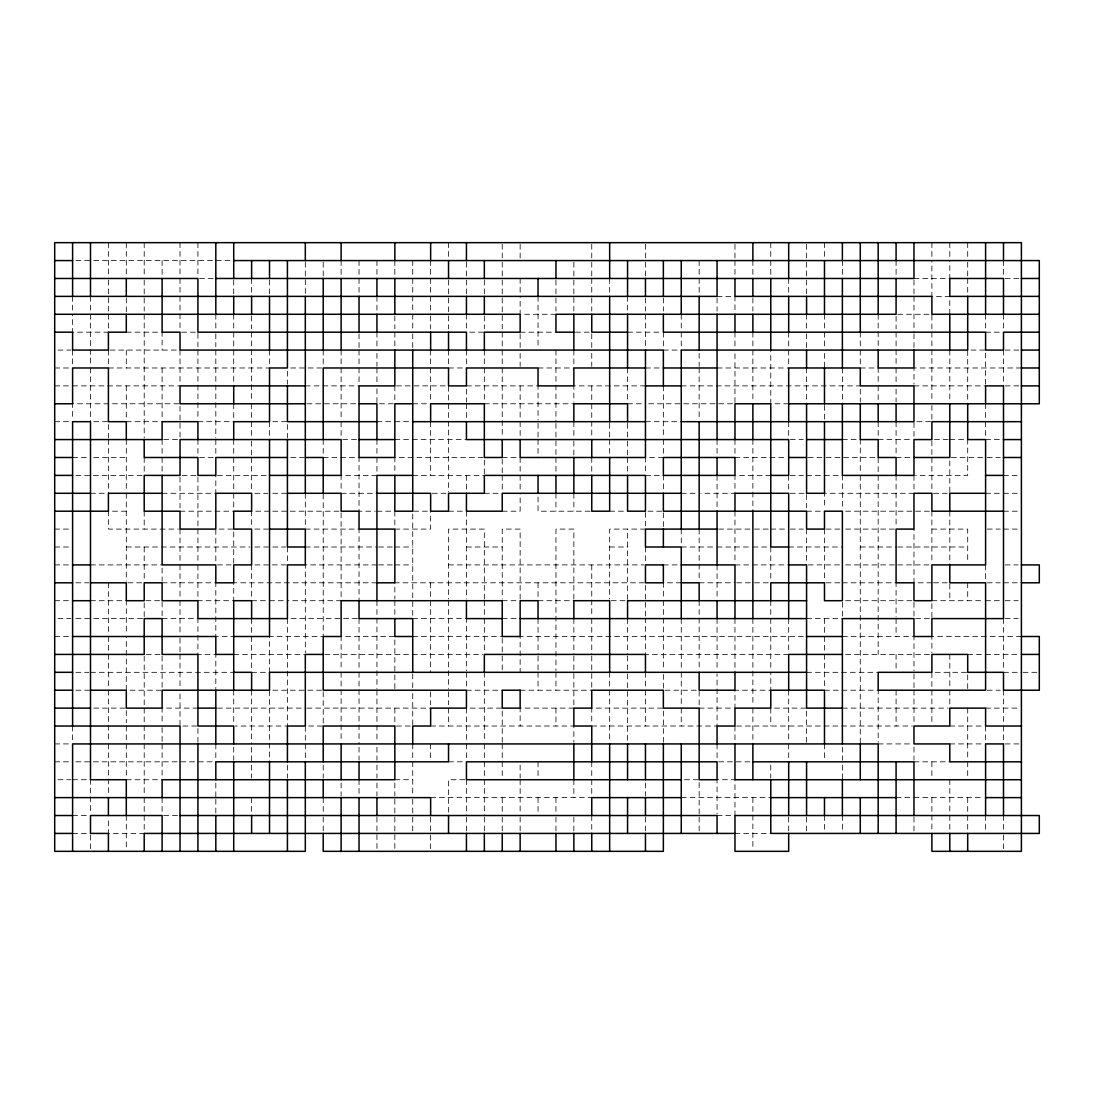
<?xml version="1.0" encoding="UTF-8"?>
<svg xmlns="http://www.w3.org/2000/svg" width="1094" height="1094" viewBox="0 0 1094 1094"><rect width="100%" height="100%" fill="white"/><g stroke="black" fill="none" stroke-linecap="round" stroke-linejoin="round"><path stroke-width="0.75" stroke-dasharray="5 3.75" d="M75.855 260.577L90.501 260.577M93.756 260.577L233.719 260.577M199.546 278.478L215.819 278.478M913.982 278.478L949.797 278.478L949.797 260.577M1005.126 278.478L1021.399 278.478M717.062 296.378L734.963 296.378L734.963 311.024M555.957 314.279L520.142 314.279L520.142 296.378M126.302 332.179L162.117 332.179L162.117 350.08M181.645 332.179L197.918 332.179L197.918 346.825M469.695 332.179L484.341 332.179M520.142 332.179L555.957 332.179M575.485 332.179L590.131 332.179M627.559 332.179L661.733 332.179M985.598 332.179L1000.244 332.179M57.955 350.08L70.973 350.08M110.029 350.08L180.018 350.08L180.018 384.254M663.361 350.08L681.261 350.08M1005.126 350.08L1021.399 350.08M54.7 367.981L70.973 367.981M108.402 367.981L269.521 367.981M290.676 367.981L321.595 367.981M448.54 367.981L466.441 367.981M538.043 367.981L573.858 367.981M645.46 367.981L663.361 367.981M717.062 367.981L788.678 367.981M860.281 367.981L878.181 367.981L878.181 384.254M1021.399 367.981L913.982 367.981L913.982 384.254M54.7 385.881L70.973 385.881M72.601 385.881L180.018 385.881M305.322 385.881L359.037 385.881M396.466 385.881L448.54 385.881L448.54 491.671M466.441 385.881L538.043 385.881L538.043 420.055M645.46 385.881L573.858 385.881L573.858 402.154M681.261 385.881L860.281 385.881M913.982 385.881L985.598 385.881M1005.126 385.881L1021.399 385.881M306.949 403.782L359.037 403.782M393.211 403.782L376.938 403.782L376.938 385.881M412.739 403.782L430.639 403.782M484.341 403.782L573.858 403.782M627.559 403.782L645.46 403.782M648.715 403.782L734.963 403.782L734.963 350.08M788.678 403.782L770.778 403.782L770.778 350.08M54.7 421.682L70.973 421.682M93.756 421.682L108.402 421.682L108.402 437.956M126.302 421.682L162.117 421.682M197.918 421.682L233.719 421.682M272.775 421.682L287.421 421.682L287.421 437.956M376.938 421.682L393.211 421.682M394.838 421.682L409.484 421.682M645.46 421.682L681.261 421.682M163.744 439.583L180.018 439.583M342.75 439.583L359.037 439.583M394.838 439.583L466.441 439.583M790.306 439.583L803.324 439.583M842.38 439.583L860.281 439.583L860.281 473.77M878.181 439.583L912.355 439.583M948.17 439.583L931.883 439.583L931.883 455.87M949.797 439.583L967.698 439.583L967.698 475.398L915.61 475.398M985.598 439.583L1003.499 439.583M72.601 457.497L88.874 457.497M93.756 457.497L126.302 457.497M199.546 457.497L215.819 457.497M290.676 457.497L303.694 457.497M323.222 457.497L359.037 457.497L359.037 511.199L375.31 511.199M502.242 457.497L518.515 457.497M663.361 457.497L645.46 457.497L645.46 473.77M734.963 457.497L787.051 457.497M808.206 457.497L824.479 457.497M826.107 457.497L878.181 457.497L878.181 473.77M896.082 457.497L913.982 457.497M951.424 457.497L985.598 457.497M987.226 457.497L1000.244 457.497M75.855 475.398L144.203 475.398M217.446 475.398L269.521 475.398M376.938 475.398L341.123 475.398L341.123 491.671M412.739 475.398L484.341 475.398M645.46 475.398L663.361 475.398L663.361 491.671M770.778 475.398L734.963 475.398L734.963 493.298L700.789 493.298M790.306 475.398L803.324 475.398M806.579 475.398L821.225 475.398M824.479 475.398L842.38 475.398L842.38 507.944M1003.499 475.398L1018.145 475.398M90.501 493.298L106.774 493.298M162.117 493.298L215.819 493.298L215.819 475.398M254.875 493.298L267.893 493.298M272.775 493.298L287.421 493.298M341.123 493.298L376.938 493.298M432.267 493.298L448.54 493.298M484.341 493.298L500.614 493.298M681.261 493.298L697.534 493.298M790.306 493.298L806.579 493.298L806.579 507.944M913.982 493.298L824.479 493.298L824.479 507.944M933.51 493.298L949.797 493.298L949.797 457.497M985.598 493.298L1000.244 493.298M1003.499 493.298L1021.399 493.298M126.302 511.199L108.402 511.199L108.402 529.099L178.39 529.099M180.018 511.199L233.719 511.199M269.521 511.199L251.62 511.199L251.62 525.845M272.775 511.199L341.123 511.199L341.123 600.702L287.421 600.702M376.938 511.199L393.211 511.199M427.385 511.199L412.739 511.199L412.739 616.975M448.54 511.199L464.813 511.199M502.242 511.199L520.142 511.199L520.142 493.298M590.131 511.199L538.043 511.199L538.043 494.926M609.659 511.199L624.305 511.199M661.733 511.199L645.46 511.199L645.46 525.845M806.579 511.199L824.479 511.199M845.635 511.199L930.256 511.199M1003.499 511.199L1018.145 511.199M54.7 529.099L70.973 529.099M254.875 529.099L269.521 529.099M305.322 529.099L359.037 529.099L359.037 600.702M394.838 529.099L430.639 529.099L430.639 511.199M645.46 529.099L609.659 529.099L609.659 599.074M718.69 529.099L752.877 529.099M754.504 529.099L769.15 529.099M770.778 529.099L787.051 529.099M790.306 529.099L803.324 529.099M826.107 529.099L842.38 529.099M845.635 529.099L896.082 529.099M931.883 529.099L967.698 529.099L967.698 563.273M987.226 529.099L1000.244 529.099M1003.499 529.099L1018.145 529.099M54.7 547L70.973 547M126.302 547L249.993 547M254.875 547L269.521 547M272.775 547L285.794 547M305.322 547L376.938 547M378.565 547L393.211 547M394.838 547L412.739 547M466.441 547L502.242 547M609.659 547L627.559 547M681.261 547L715.435 547M717.062 547L751.25 547M752.877 547L769.15 547M788.678 547L842.38 547M860.281 547L896.082 547M897.709 547L967.698 547M54.7 564.901L70.973 564.901M90.501 564.901L162.117 564.901M217.446 564.901L233.719 564.901M254.875 564.901L287.421 564.901M376.938 564.901L305.322 564.901L305.322 652.79M378.565 564.901L393.211 564.901M394.838 564.901L412.739 564.901M448.54 564.901L643.833 564.901M663.361 564.901L679.634 564.901M734.963 564.901L788.678 564.901M808.206 564.901L842.38 564.901M845.635 564.901L896.082 564.901M897.709 564.901L931.883 564.901M1005.126 564.901L1018.145 564.901M75.855 582.801L88.874 582.801M127.93 582.801L144.203 582.801M162.117 582.801L215.819 582.801L215.819 636.503L233.719 636.503M376.938 582.801L233.719 582.801L233.719 600.702L197.918 600.702L197.918 564.901M681.261 582.801L663.361 582.801L663.361 599.074M699.162 582.801L734.963 582.801M736.59 582.801L752.877 582.801M754.504 582.801L770.778 582.801M826.107 582.801L840.753 582.801M842.38 582.801L896.082 582.801L896.082 616.975M931.883 582.801L913.982 582.801L913.982 529.099M933.51 582.801L949.797 582.801L949.797 600.702M987.226 582.801L1000.244 582.801M1003.499 582.801L1018.145 582.801M54.7 600.702L70.973 600.702M90.501 600.702L126.302 600.702L126.302 634.876M251.62 600.702L267.893 600.702M269.521 600.702L285.794 600.702M502.242 600.702L518.515 600.702M538.043 600.702L573.858 600.702M611.286 600.702L627.559 600.702L627.559 529.099M845.635 600.702L913.982 600.702L913.982 616.975M931.883 600.702L983.971 600.702M985.598 600.702L1000.244 600.702M1005.126 600.702L1018.145 600.702M57.955 618.602L70.973 618.602M75.855 618.602L90.501 618.602M93.756 618.602L144.203 618.602L144.203 600.702L162.117 600.702L162.117 616.975M162.117 618.602L197.918 618.602L197.918 654.417L215.819 654.417L215.819 688.591M357.41 618.602L287.421 618.602L287.421 726.019L235.347 726.019M412.739 618.602L466.441 618.602L466.441 670.69M502.242 618.602L520.142 618.602M806.579 618.602L842.38 618.602M915.61 618.602L931.883 618.602L931.883 602.329M1005.126 618.602L1018.145 618.602M54.7 636.503L72.601 636.503M412.739 636.503L502.242 636.503M803.324 636.503L520.142 636.503L520.142 672.318M842.38 636.503L913.982 636.503L913.982 670.69M1021.399 636.503L931.883 636.503L931.883 652.79M233.719 654.417L305.322 654.417M324.85 654.417L482.714 654.417M788.678 654.417L645.46 654.417L645.46 618.602M845.635 654.417L931.883 654.417M967.698 654.417L983.971 654.417M985.598 654.417L1018.145 654.417M75.855 672.318L88.874 672.318M90.501 672.318L233.719 672.318M251.62 672.318L269.521 672.318L269.521 636.503L323.222 636.503L323.222 493.298M806.579 672.318L878.181 672.318M1003.499 672.318L1021.399 672.318M1023.027 672.318L1037.673 672.318M75.855 690.218L90.501 690.218M321.595 690.218L269.521 690.218L269.521 761.821M466.441 690.218L502.242 690.218M520.142 690.218L591.758 690.218M824.479 690.218L878.181 690.218L878.181 742.293M987.226 690.218L1000.244 690.218M93.756 708.119L126.302 708.119L126.302 722.765M197.918 708.119L162.117 708.119L162.117 722.765M217.446 708.119L305.322 708.119M306.949 708.119L430.639 708.119M573.858 708.119L520.142 708.119L520.142 726.019M699.162 708.119L734.963 708.119L734.963 690.218L770.778 690.218L770.778 672.318M842.38 708.119L948.17 708.119M985.598 708.119L1018.145 708.119M396.466 726.019L412.739 726.019L412.739 690.218M430.639 726.019L573.858 726.019L573.858 742.293M591.758 726.019L717.062 726.019L717.062 673.945M736.59 726.019L912.355 726.019M949.797 726.019L983.971 726.019M54.7 743.92L70.973 743.92M878.181 743.92L912.355 743.92M949.797 743.92L983.971 743.92M1005.126 743.92L1021.399 743.92M54.7 761.821L70.973 761.821M75.855 761.821L212.564 761.821M448.54 761.821L464.813 761.821M718.69 761.821L752.877 761.821M913.982 761.821L949.797 761.821M57.955 779.721L70.973 779.721M72.601 779.721L90.501 779.721L90.501 813.895M126.302 779.721L162.117 779.721M394.838 779.721L412.739 779.721M464.813 779.721L448.54 779.721L448.54 815.522M684.516 779.721L699.162 779.721L699.162 813.895M430.639 797.622L591.758 797.622M681.261 797.622L770.778 797.622M896.082 797.622L912.355 797.622M913.982 797.622L983.971 797.622M72.601 815.522L88.874 815.522M163.744 815.522L180.018 815.522M717.062 815.522L734.963 815.522L734.963 779.721L717.062 779.721L717.062 813.895M72.601 833.423L90.501 833.423M734.963 833.423L770.778 833.423M1003.499 260.577L1003.499 276.85M1003.499 314.279L1003.499 328.925M1003.499 350.08L1003.499 385.881M1003.499 618.602L1003.499 670.69M1003.499 690.218L1003.499 722.765M1003.499 726.019L1003.499 743.92M1003.499 815.522L1003.499 831.796M1003.499 835.05L1003.499 849.71M985.598 314.279L985.598 328.925M985.598 384.254L985.598 350.08L967.698 350.08L967.698 403.782M985.598 403.782L985.598 420.055M985.598 421.682L985.598 437.956M985.598 564.901L985.598 581.174M985.598 726.019L985.598 743.92M985.598 815.522L985.598 831.796M967.698 242.663L967.698 258.95M967.698 262.204L967.698 276.85M967.698 278.478L967.698 296.378M967.698 582.801L967.698 600.702M967.698 688.591L967.698 672.318L931.883 672.318L931.883 688.591M967.698 708.119L967.698 760.193M967.698 761.821L967.698 778.094M967.698 797.622L967.698 813.895M967.698 815.522L967.698 831.796M949.797 242.663L949.797 258.95M949.797 314.279L949.797 296.378L931.883 296.378L931.883 260.577M949.797 350.08L949.797 402.154M949.797 511.199L949.797 564.901M949.797 654.417L949.797 688.591M949.797 690.218L949.797 704.864M949.797 779.721L949.797 813.895M949.797 815.522L949.797 831.796M931.883 242.663L931.883 258.95M931.883 328.925L931.883 314.279L896.082 314.279L896.082 328.925M931.883 332.179L931.883 402.154M931.883 405.409L931.883 421.682L913.982 421.682L913.982 437.956M931.883 457.497L931.883 491.671M931.883 511.199L931.883 563.273M931.883 690.218L931.883 722.765M931.883 761.821L931.883 778.094M931.883 797.622L931.883 831.796M913.982 280.105L913.982 294.751M913.982 296.378L913.982 332.179M913.982 333.807L913.982 348.453M913.982 475.398L913.982 491.671M913.982 673.945L913.982 688.591M913.982 690.218L913.982 722.765M913.982 747.175L913.982 760.193M913.982 817.15L913.982 831.796M896.082 260.577L896.082 276.85M896.082 332.179L896.082 366.353M896.082 367.981L896.082 385.881M896.082 389.136L896.082 402.154M896.082 421.682L896.082 455.87M896.082 475.398L896.082 525.845M896.082 618.602L896.082 636.503M896.082 654.417L896.082 670.69M896.082 690.218L896.082 726.019M878.181 314.279L878.181 350.08M878.181 385.881L878.181 403.782M878.181 421.682L878.181 437.956M878.181 475.398L878.181 654.417M860.281 332.179L860.281 348.453M860.281 350.08L860.281 366.353M860.281 389.136L860.281 402.154M860.281 475.398L860.281 743.92M842.38 260.577L842.38 276.85M842.38 367.981L842.38 403.782M842.38 602.329L842.38 616.975M842.38 747.175L842.38 760.193M842.38 765.075L842.38 779.721M842.38 815.522L842.38 831.796M824.479 242.663L824.479 258.95M824.479 314.279L824.479 328.925M824.479 332.179L824.479 348.453M824.479 353.335L824.479 367.981M824.479 405.409L824.479 420.055M824.479 529.099L824.479 581.174M824.479 618.602L824.479 634.876M824.479 636.503L824.479 652.79M824.479 654.417L824.479 688.591M824.479 743.92L824.479 760.193M824.479 815.522L824.479 831.796M806.579 244.29L806.579 258.95M806.579 262.204L806.579 276.85M806.579 280.105L806.579 294.751M806.579 314.279L806.579 328.925M806.579 333.807L806.579 348.453M806.579 367.981L806.579 403.782M806.579 529.099L806.579 563.273M806.579 742.293L806.579 708.119L770.778 708.119L770.778 726.019M806.579 817.15L806.579 831.796M788.678 278.478L788.678 294.751M788.678 332.179L788.678 348.453M788.678 350.08L788.678 366.353M788.678 421.682L788.678 437.956M788.678 475.398L788.678 491.671M788.678 618.602L788.678 652.79M788.678 690.218L788.678 742.293M788.678 743.92L788.678 760.193M788.678 817.15L788.678 831.796M770.778 242.663L770.778 258.95M770.778 260.577L770.778 276.85M770.778 547L770.778 581.174M770.778 600.702L770.778 616.975M770.778 618.602L770.778 670.69M770.778 765.075L770.778 778.094M752.877 260.577L752.877 276.85M752.877 298.006L752.877 311.024M752.877 332.179L752.877 348.453M752.877 350.08L752.877 402.154M752.877 439.583L752.877 511.199M752.877 618.602L752.877 704.864M752.877 708.119L752.877 743.92M752.877 797.622L752.877 849.71M734.963 244.29L734.963 258.95M734.963 260.577L734.963 276.85M734.963 332.179L734.963 348.453M734.963 439.583L734.963 455.87M734.963 511.199L734.963 563.273M734.963 618.602L734.963 672.318M734.963 726.019L734.963 743.92M717.062 298.006L717.062 311.024M717.062 439.583L717.062 455.87M717.062 475.398L717.062 511.199M717.062 564.901L717.062 599.074M717.062 618.602L717.062 670.69M717.062 743.92L717.062 760.193M699.162 260.577L699.162 276.85M699.162 278.478L699.162 294.751M699.162 353.335L699.162 366.353M699.162 367.981L699.162 420.055M699.162 529.099L699.162 581.174M699.162 600.702L699.162 670.69M699.162 704.864L699.162 690.218L663.361 690.218L663.361 672.318M699.162 817.15L699.162 833.423M681.261 314.279L681.261 328.925M681.261 332.179L681.261 348.453M681.261 529.099L681.261 545.373M681.261 618.602L681.261 670.69M681.261 672.318L681.261 704.864M681.261 708.119L681.261 726.019M663.361 298.006L663.361 311.024M663.361 332.179L663.361 348.453M663.361 385.881L663.361 437.956M663.361 439.583L663.361 455.87M663.361 512.826L663.361 529.099M663.361 600.702L663.361 670.69M663.361 742.293L663.361 708.119L591.758 708.119L591.758 722.765M645.46 244.29L645.46 258.95M645.46 262.204L645.46 276.85M645.46 298.006L645.46 311.024M645.46 314.279L645.46 350.08M645.46 547L645.46 563.273M645.46 599.074L645.46 582.801L394.838 582.801L394.838 599.074M645.46 602.329L645.46 616.975M645.46 672.318L645.46 688.591M645.46 690.218L645.46 726.019M645.46 782.976L645.46 795.994M645.46 817.15L645.46 831.796M627.559 296.378L627.559 311.024M627.559 367.981L627.559 402.154M627.559 423.31L627.559 439.583M627.559 441.21L627.559 455.87M627.559 457.497L627.559 473.77M627.559 618.602L627.559 654.417M627.559 656.044L627.559 670.69M627.559 673.945L627.559 742.293M609.659 278.478L609.659 294.751M609.659 423.31L609.659 437.956M609.659 439.583L609.659 455.87M609.659 672.318L609.659 688.591M609.659 690.218L609.659 742.293M591.758 244.29L591.758 258.95M591.758 262.204L591.758 276.85M591.758 278.478L591.758 296.378M591.758 298.006L591.758 311.024M591.758 333.807L591.758 348.453M591.758 353.335L591.758 366.353M591.758 385.881L591.758 402.154M591.758 403.782L591.758 437.956M591.758 457.497L591.758 473.77M591.758 564.901L591.758 616.975M591.758 618.602L591.758 654.417M591.758 656.044L591.758 688.591M591.758 761.821L591.758 778.094M591.758 779.721L591.758 795.994M591.758 815.522L591.758 833.423M573.858 262.204L573.858 276.85M573.858 280.105L573.858 311.024M573.858 350.08L573.858 366.353M573.858 421.682L573.858 437.956M573.858 441.21L573.858 455.87M573.858 493.298L573.858 511.199M573.858 599.074L573.858 529.099L555.957 529.099L555.957 670.69M573.858 618.602L573.858 654.417M573.858 656.044L573.858 704.864M573.858 779.721L573.858 797.622M573.858 817.15L573.858 831.796M555.957 280.105L555.957 294.751M555.957 298.006L555.957 311.024M555.957 350.08L555.957 421.682M555.957 423.31L555.957 455.87M555.957 457.497L555.957 473.77M555.957 493.298L555.957 511.199M555.957 672.318L555.957 690.218M555.957 708.119L555.957 726.019M555.957 797.622L555.957 813.895M555.957 817.15L555.957 831.796M538.043 296.378L538.043 348.453M538.043 423.31L538.043 437.956M538.043 439.583L538.043 457.497M538.043 582.801L538.043 599.074M538.043 618.602L538.043 654.417M538.043 656.044L538.043 670.69M538.043 672.318L538.043 690.218M538.043 761.821L538.043 778.094M538.043 797.622L538.043 813.895M520.142 244.29L520.142 258.95M520.142 278.478L520.142 294.751M520.142 333.807L520.142 348.453M520.142 353.335L520.142 366.353M520.142 385.881L520.142 420.055M520.142 421.682L520.142 437.956M520.142 457.497L520.142 473.77M520.142 475.398L520.142 491.671M520.142 599.074L520.142 529.099L502.242 529.099L502.242 599.074M520.142 765.075L520.142 778.094M520.142 779.721L520.142 813.895M520.142 817.15L520.142 833.423M502.242 244.29L502.242 258.95M502.242 262.204L502.242 278.478M502.242 280.105L502.242 296.378M502.242 298.006L502.242 328.925M502.242 332.179L502.242 348.453M502.242 350.08L502.242 366.353M502.242 367.981L502.242 437.956M502.242 459.124L502.242 473.77M502.242 475.398L502.242 491.671M502.242 638.13L502.242 652.79M502.242 656.044L502.242 670.69M502.242 742.293L502.242 708.119L466.441 708.119L466.441 742.293M502.242 743.92L502.242 760.193M502.242 761.821L502.242 778.094M502.242 797.622L502.242 815.522M502.242 817.15L502.242 833.423M484.341 280.105L484.341 296.378M484.341 315.906L484.341 328.925M484.341 350.08L484.341 366.353M484.341 367.981L484.341 402.154M484.341 473.77L484.341 457.497L394.838 457.497L394.838 473.77M484.341 599.074L484.341 529.099L448.54 529.099L448.54 599.074M484.341 600.702L484.341 616.975M484.341 618.602L484.341 652.79M484.341 672.318L484.341 742.293M484.341 743.92L484.341 760.193M484.341 761.821L484.341 778.094M484.341 779.721L484.341 815.522M484.341 817.15L484.341 833.423M466.441 262.204L466.441 276.85M466.441 280.105L466.441 296.378M466.441 314.279L466.441 328.925M466.441 350.08L466.441 366.353M466.441 389.136L466.441 402.154M466.441 403.782L466.441 420.055M466.441 475.398L466.441 491.671M466.441 511.199L466.441 599.074M466.441 672.318L466.441 688.591M466.441 743.92L466.441 760.193M466.441 779.721L466.441 815.522M466.441 817.15L466.441 833.423M448.54 242.663L448.54 258.95M448.54 280.105L448.54 294.751M448.54 298.006L448.54 314.279M448.54 315.906L448.54 328.925M448.54 350.08L448.54 366.353M448.54 600.702L448.54 688.591M448.54 691.846L448.54 704.864M448.54 708.119L448.54 726.019M430.639 260.577L430.639 276.85M430.639 278.478L430.639 294.751M430.639 296.378L430.639 314.279M430.639 315.906L430.639 328.925M430.639 350.08L430.639 366.353M430.639 367.981L430.639 402.154M430.639 421.682L430.639 475.398M430.639 582.801L430.639 599.074M430.639 600.702L430.639 672.318M430.639 691.846L430.639 704.864M430.639 743.92L430.639 760.193M430.639 817.15L430.639 831.796M430.639 835.05L430.639 849.71M412.739 260.577L412.739 276.85M412.739 278.478L412.739 311.024M412.739 314.279L412.739 328.925M412.739 333.807L412.739 348.453M412.739 673.945L412.739 688.591M412.739 743.92L412.739 760.193M412.739 761.821L412.739 795.994M412.739 799.249L412.739 813.895M412.739 817.15L412.739 833.423M394.838 260.577L394.838 276.85M394.838 315.906L394.838 328.925M394.838 332.179L394.838 348.453M394.838 385.881L394.838 402.154M394.838 511.199L394.838 525.845M394.838 600.702L394.838 616.975M394.838 688.591L394.838 636.503L341.123 636.503L341.123 670.69M394.838 708.119L394.838 726.019M394.838 782.976L394.838 795.994M394.838 799.249L394.838 815.522M394.838 817.15L394.838 849.71M376.938 260.577L376.938 276.85M376.938 296.378L376.938 311.024M376.938 332.179L376.938 348.453M376.938 353.335L376.938 366.353M376.938 367.981L376.938 384.254M376.938 439.583L376.938 455.87M376.938 457.497L376.938 473.77M376.938 600.702L376.938 688.591M376.938 690.218L376.938 742.293M376.938 747.175L376.938 760.193M376.938 765.075L376.938 778.094M376.938 782.976L376.938 795.994M376.938 817.15L376.938 849.71M359.037 260.577L359.037 276.85M359.037 278.478L359.037 296.378M359.037 333.807L359.037 348.453M359.037 350.08L359.037 366.353M359.037 367.981L359.037 384.254M359.037 618.602L359.037 670.69M359.037 672.318L359.037 743.92M359.037 747.175L359.037 760.193M359.037 779.721L359.037 795.994M341.123 260.577L341.123 276.85M341.123 350.08L341.123 366.353M341.123 367.981L341.123 420.055M341.123 421.682L341.123 437.956M341.123 672.318L341.123 742.293M341.123 782.976L341.123 795.994M323.222 262.204L323.222 276.85M323.222 350.08L323.222 366.353M323.222 439.583L323.222 455.87M323.222 691.846L323.222 726.019L305.322 726.019L305.322 742.293M323.222 765.075L323.222 778.094M323.222 797.622L323.222 813.895M323.222 817.15L323.222 833.423M305.322 262.204L305.322 294.751M305.322 493.298L305.322 525.845M305.322 743.92L305.322 760.193M287.421 371.235L287.421 384.254M287.421 547L287.421 563.273M287.421 765.075L287.421 778.094M269.521 280.105L269.521 294.751M269.521 350.08L269.521 366.353M269.521 421.682L269.521 437.956M251.62 278.478L251.62 296.378M251.62 315.906L251.62 328.925M251.62 332.179L251.62 402.154M251.62 403.782L251.62 420.055M251.62 421.682L251.62 437.956M251.62 441.21L251.62 455.87M251.62 457.497L251.62 491.671M251.62 564.901L251.62 599.074M251.62 618.602L251.62 634.876M251.62 636.503L251.62 670.69M251.62 690.218L251.62 743.92M251.62 747.175L251.62 761.821M251.62 765.075L251.62 778.094M251.62 797.622L251.62 813.895M233.719 280.105L233.719 294.751M233.719 314.279L233.719 328.925M233.719 332.179L233.719 346.825M233.719 350.08L233.719 384.254M233.719 403.782L233.719 420.055M233.719 439.583L233.719 455.87M233.719 457.497L233.719 491.671M233.719 493.298L233.719 507.944M233.719 563.273L233.719 529.099L215.819 529.099L215.819 563.273M233.719 690.218L233.719 722.765M233.719 747.175L233.719 760.193M215.819 314.279L215.819 328.925M215.819 333.807L215.819 346.825M215.819 350.08L215.819 437.956M215.819 439.583L215.819 455.87M215.819 743.92L215.819 761.821M215.819 782.976L215.819 797.622M215.819 799.249L215.819 813.895M197.918 242.663L197.918 276.85M197.918 350.08L197.918 420.055M197.918 439.583L197.918 455.87M197.918 525.845L197.918 475.398L180.018 475.398L180.018 507.944M197.918 529.099L197.918 563.273M197.918 742.293L197.918 726.019L180.018 726.019L180.018 690.218M180.018 242.663L180.018 276.85M180.018 278.478L180.018 294.751M180.018 296.378L180.018 328.925M180.018 420.055L180.018 403.782L72.601 403.782L72.601 420.055M180.018 423.31L180.018 437.956M180.018 529.099L180.018 563.273M180.018 564.901L180.018 599.074M180.018 600.702L180.018 634.876M180.018 638.13L180.018 652.79M180.018 654.417L180.018 688.591M162.117 260.577L162.117 276.85M162.117 367.981L162.117 420.055M162.117 439.583L162.117 455.87M162.117 457.497L162.117 475.398M162.117 568.155L162.117 581.174M162.117 727.647L162.117 742.293M162.117 743.92L162.117 778.094M162.117 797.622L162.117 813.895M144.203 242.663L144.203 276.85M144.203 280.105L144.203 296.378M144.203 298.006L144.203 311.024M144.203 314.279L144.203 437.956M144.203 457.497L144.203 473.77M144.203 511.199L144.203 529.099M144.203 547L144.203 581.174M144.203 704.864L144.203 654.417L162.117 654.417L162.117 690.218L126.302 690.218L126.302 636.503M144.203 708.119L144.203 742.293M144.203 743.92L144.203 795.994M144.203 797.622L144.203 813.895M144.203 815.522L144.203 833.423L108.402 833.423L108.402 817.15M126.302 242.663L126.302 276.85M126.302 298.006L126.302 314.279M126.302 350.08L126.302 367.981M126.302 385.881L126.302 420.055M126.302 439.583L126.302 491.671M126.302 493.298L126.302 581.174M126.302 726.019L126.302 742.293M126.302 743.92L126.302 778.094M126.302 815.522L126.302 849.71M108.402 242.663L108.402 276.85M108.402 280.105L108.402 311.024M108.402 314.279L108.402 332.179L72.601 332.179L72.601 314.279M108.402 350.08L108.402 366.353M108.402 439.583L108.402 493.298M108.402 582.801L108.402 634.876M108.402 636.503L108.402 652.79M108.402 654.417L108.402 688.591M108.402 690.218L108.402 742.293M108.402 743.92L108.402 795.994M90.501 296.378L90.501 311.024M90.501 314.279L90.501 366.353M90.501 367.981L90.501 421.682M90.501 835.05L90.501 851.337M72.601 296.378L72.601 311.024M72.601 350.08L72.601 366.353M72.601 726.019L72.601 742.293"/><path stroke-width="1.5" d="M54.7 260.577L72.601 260.577M233.719 260.577L1039.3 260.577L1039.3 403.782L788.678 403.782M54.7 278.478L197.918 278.478L197.918 332.179L466.441 332.179L466.441 350.08M215.819 278.478L913.982 278.478L913.982 242.663M1021.399 278.478L1039.3 278.478M54.7 296.378L717.062 296.378L717.062 260.577M1039.3 296.378L949.797 296.378L949.797 278.478L1003.499 278.478L1003.499 314.279M54.7 314.279L520.142 314.279L520.142 332.179L484.341 332.179L484.341 350.08M1039.3 314.279L931.883 314.279L931.883 296.378L734.963 296.378L734.963 278.478M54.7 332.179L72.601 332.179L72.601 350.08L108.402 350.08L108.402 332.179L126.302 332.179L126.302 314.279M573.858 332.179L555.957 332.179L555.957 314.279L896.082 314.279L896.082 278.478M627.559 332.179L591.758 332.179L591.758 314.279M1039.3 332.179L1003.499 332.179L1003.499 350.08L985.598 350.08L985.598 332.179L663.361 332.179L663.361 314.279M1021.399 350.08L1039.3 350.08M645.46 367.981L573.858 367.981L573.858 385.881L538.043 385.881L538.043 367.981L466.441 367.981L466.441 385.881L448.54 385.881L448.54 367.981L323.222 367.981L323.222 439.583M663.361 367.981L717.062 367.981M1021.399 367.981L1039.3 367.981M305.322 385.881L180.018 385.881L180.018 403.782L305.322 403.782M645.46 385.881L681.261 385.881M1021.399 385.881L1039.3 385.881M54.7 403.782L72.601 403.782L72.601 367.981L108.402 367.981L108.402 421.682L126.302 421.682L126.302 439.583M359.037 403.782L376.938 403.782L376.938 439.583M412.739 403.782L394.838 403.782L394.838 457.497L359.037 457.497L359.037 385.881L394.838 385.881L394.838 350.08M376.938 421.682L287.421 421.682L287.421 385.881M412.739 421.682L645.46 421.682M681.261 421.682L913.982 421.682L913.982 385.881L860.281 385.881L860.281 367.981L788.678 367.981L788.678 421.682M1021.399 421.682L931.883 421.682L931.883 439.583L913.982 439.583L913.982 475.398L842.38 475.398L842.38 403.782M54.7 439.583L162.117 439.583L162.117 421.682L197.918 421.682L197.918 439.583M359.037 439.583L394.838 439.583M806.579 439.583L842.38 439.583M1003.499 439.583L1021.399 439.583M54.7 457.497L72.601 457.497M287.421 457.497L215.819 457.497L215.819 475.398L197.918 475.398L197.918 457.497L144.203 457.497L144.203 439.583M305.322 457.497L323.222 457.497L323.222 493.298M788.678 457.497L806.579 457.497M913.982 457.497L949.797 457.497L949.797 403.782M1003.499 457.497L1021.399 457.497M54.7 475.398L72.601 475.398M269.521 475.398L341.123 475.398L341.123 439.583L180.018 439.583L180.018 475.398L144.203 475.398L144.203 511.199L180.018 511.199L180.018 529.099L215.819 529.099L215.819 493.298L251.62 493.298L251.62 511.199L233.719 511.199L233.719 529.099L251.62 529.099L251.62 564.901L233.719 564.901L233.719 582.801L215.819 582.801L215.819 564.901L162.117 564.901L162.117 475.398M412.739 475.398L376.938 475.398L376.938 600.702M770.778 475.398L788.678 475.398L788.678 439.583L466.441 439.583L466.441 421.682M985.598 475.398L1003.499 475.398M54.7 493.298L90.501 493.298M162.117 493.298L108.402 493.298L108.402 511.199L54.7 511.199M287.421 493.298L341.123 493.298L341.123 511.199L359.037 511.199L359.037 529.099L394.838 529.099L394.838 582.801L376.938 582.801M376.938 493.298L430.639 493.298L430.639 511.199L448.54 511.199L448.54 493.298L484.341 493.298L484.341 475.398L645.46 475.398L645.46 511.199L627.559 511.199L627.559 475.398M681.261 493.298L502.242 493.298L502.242 511.199L466.441 511.199L466.441 493.298M985.598 493.298L949.797 493.298L949.797 511.199M1003.499 511.199L931.883 511.199L931.883 493.298L913.982 493.298L913.982 529.099L896.082 529.099L896.082 582.801L913.982 582.801L913.982 600.702L931.883 600.702L931.883 564.901L985.598 564.901L985.598 439.583L967.698 439.583L967.698 403.782M269.521 529.099L305.322 529.099L305.322 564.901L287.421 564.901L287.421 618.602L197.918 618.602L197.918 600.702L162.117 600.702L162.117 582.801L144.203 582.801L144.203 600.702L126.302 600.702L126.302 582.801L90.501 582.801M717.062 529.099L645.46 529.099L645.46 547L681.261 547L681.261 618.602M305.322 547L287.421 547L287.421 439.583M788.678 547L770.778 547L770.778 403.782L734.963 403.782L734.963 439.583M72.601 564.901L90.501 564.901M681.261 564.901L734.963 564.901L734.963 618.602M788.678 564.901L806.579 564.901L806.579 708.119L842.38 708.119M1021.399 564.901L1039.3 564.901L1039.3 582.801L1021.399 582.801M54.7 582.801L72.601 582.801M681.261 582.801L699.162 582.801L699.162 600.702M72.601 600.702L90.501 600.702M806.579 600.702L627.559 600.702L627.559 618.602M502.242 618.602L466.441 618.602L466.441 600.702M520.142 618.602L806.579 618.602M72.601 636.503L215.819 636.503L215.819 654.417L233.719 654.417M233.719 636.503L269.521 636.503L269.521 439.583M412.739 636.503L394.838 636.503L394.838 618.602M806.579 636.503L842.38 636.503M1021.399 636.503L1039.3 636.503L1039.3 690.218L1003.499 690.218L1003.499 672.318L967.698 672.318L967.698 654.417L931.883 654.417L931.883 672.318L878.181 672.318L878.181 690.218L985.598 690.218L985.598 582.801L949.797 582.801L949.797 564.901M54.7 654.417L144.203 654.417L144.203 618.602L162.117 618.602L162.117 654.417L197.918 654.417L197.918 726.019L233.719 726.019L233.719 743.92M323.222 654.417L305.322 654.417L305.322 726.019L287.421 726.019L287.421 761.821M842.38 654.417L788.678 654.417L788.678 690.218M1021.399 654.417L1039.3 654.417M54.7 672.318L72.601 672.318M233.719 672.318L251.62 672.318L251.62 690.218M806.579 672.318L269.521 672.318L269.521 690.218L162.117 690.218L162.117 708.119L126.302 708.119L126.302 690.218L90.501 690.218M54.7 690.218L72.601 690.218M54.7 708.119L90.501 708.119M197.918 708.119L215.819 708.119M54.7 726.019L180.018 726.019L180.018 851.337M1021.399 726.019L985.598 726.019L985.598 708.119L949.797 708.119L949.797 726.019L913.982 726.019L913.982 743.92L949.797 743.92L949.797 761.821L1021.399 761.821M752.877 761.821L913.982 761.821L913.982 815.522M681.261 779.721L466.441 779.721L466.441 761.821L717.062 761.821L717.062 779.721L699.162 779.721L699.162 708.119L663.361 708.119L663.361 690.218L591.758 690.218L591.758 708.119L573.858 708.119L573.858 726.019L591.758 726.019L591.758 761.821M1021.399 779.721L734.963 779.721L734.963 743.92M54.7 797.622L430.639 797.622L430.639 815.522M681.261 797.622L591.758 797.622L591.758 815.522M770.778 797.622L896.082 797.622M985.598 797.622L1021.399 797.622M54.7 815.522L72.601 815.522M180.018 815.522L717.062 815.522L717.062 833.423M54.7 833.423L72.601 833.423M734.963 833.423L144.203 833.423L144.203 851.337M1003.499 242.663L1003.499 260.577M1003.499 815.522L1003.499 743.92L985.598 743.92L985.598 815.522M985.598 242.663L985.598 314.279M985.598 403.782L985.598 385.881L1003.499 385.881L1003.499 618.602L931.883 618.602L931.883 636.503L913.982 636.503L913.982 618.602L842.38 618.602L842.38 743.92M967.698 296.378L967.698 350.08L681.261 350.08L681.261 529.099M967.698 833.423L967.698 851.337M949.797 314.279L949.797 350.08M949.797 833.423L949.797 851.337M931.883 833.423L931.883 851.337L1021.399 851.337L1021.399 242.663L54.7 242.663L54.7 851.337L305.322 851.337L305.322 761.821M913.982 350.08L913.982 367.981L878.181 367.981L878.181 350.08M896.082 242.663L896.082 260.577M896.082 403.782L896.082 421.682M896.082 475.398L896.082 457.497L878.181 457.497L878.181 439.583L860.281 439.583L860.281 403.782M896.082 761.821L896.082 833.423M878.181 242.663L878.181 314.279M878.181 403.782L878.181 421.682M878.181 833.423L878.181 743.92L72.601 743.92L72.601 851.337M860.281 242.663L860.281 332.179M860.281 743.92L860.281 779.721M860.281 797.622L860.281 833.423M842.38 242.663L842.38 260.577M842.38 278.478L842.38 367.981M842.38 779.721L842.38 815.522M824.479 260.577L824.479 314.279M824.479 367.981L824.479 403.782M824.479 421.682L824.479 493.298L806.579 493.298L806.579 403.782M824.479 743.92L824.479 690.218L770.778 690.218L770.778 708.119L734.963 708.119L734.963 726.019L717.062 726.019L717.062 743.92M824.479 797.622L824.479 815.522M806.579 296.378L806.579 314.279M806.579 350.08L806.579 367.981M806.579 761.821L806.579 815.522M788.678 242.663L788.678 278.478M788.678 296.378L788.678 332.179M788.678 618.602L788.678 493.298L734.963 493.298L734.963 511.199M788.678 761.821L788.678 815.522M788.678 833.423L788.678 851.337L734.963 851.337L734.963 815.522L1039.3 815.522L1039.3 833.423L770.778 833.423L770.778 779.721M770.778 278.478L770.778 350.08M770.778 600.702L770.778 582.801L824.479 582.801L824.479 600.702L842.38 600.702L842.38 511.199L824.479 511.199L824.479 529.099L806.579 529.099L806.579 511.199L663.361 511.199L663.361 493.298M752.877 242.663L752.877 260.577M752.877 278.478L752.877 296.378M752.877 314.279L752.877 332.179M752.877 403.782L752.877 439.583M752.877 511.199L752.877 618.602M752.877 743.92L752.877 779.721M734.963 314.279L734.963 332.179M734.963 672.318L734.963 690.218L699.162 690.218L699.162 672.318M717.062 314.279L717.062 439.583M717.062 457.497L717.062 475.398M717.062 511.199L717.062 564.901M717.062 600.702L717.062 618.602M699.162 296.378L699.162 350.08M699.162 421.682L699.162 529.099M681.261 260.577L681.261 314.279M681.261 743.92L681.261 833.423M663.361 260.577L663.361 296.378M663.361 385.881L663.361 350.08L180.018 350.08L180.018 332.179L162.117 332.179L162.117 278.478M663.361 529.099L663.361 547M663.361 743.92L663.361 851.337L323.222 851.337L323.222 833.423M645.46 278.478L645.46 296.378M645.46 350.08L645.46 457.497L520.142 457.497L520.142 439.583M645.46 672.318L645.46 654.417L484.341 654.417L484.341 672.318M645.46 743.92L645.46 779.721M645.46 797.622L645.46 815.522M645.46 833.423L645.46 851.337M627.559 260.577L627.559 296.378M627.559 314.279L627.559 367.981M627.559 421.682L627.559 403.782L573.858 403.782L573.858 421.682M627.559 743.92L627.559 779.721M627.559 797.622L627.559 833.423M609.659 242.663L609.659 278.478M609.659 296.378L609.659 421.682M609.659 457.497L609.659 511.199L591.758 511.199L591.758 475.398M609.659 672.318L609.659 600.702L573.858 600.702L573.858 618.602M609.659 743.92L609.659 851.337M591.758 439.583L591.758 457.497M591.758 833.423L591.758 851.337M573.858 314.279L573.858 350.08M573.858 457.497L573.858 493.298M573.858 743.92L573.858 779.721M573.858 833.423L573.858 851.337M555.957 260.577L555.957 278.478M555.957 475.398L555.957 493.298M555.957 833.423L555.957 851.337M538.043 278.478L538.043 296.378M538.043 475.398L538.043 493.298M538.043 618.602L538.043 600.702L520.142 600.702L520.142 636.503L502.242 636.503L502.242 600.702L341.123 600.702L341.123 636.503L323.222 636.503L323.222 690.218L466.441 690.218L466.441 708.119L430.639 708.119L430.639 726.019L412.739 726.019L412.739 743.92M520.142 833.423L520.142 851.337M502.242 439.583L502.242 457.497L484.341 457.497L484.341 403.782L430.639 403.782L430.639 421.682M502.242 833.423L502.242 851.337M484.341 260.577L484.341 278.478M484.341 296.378L484.341 314.279M484.341 833.423L484.341 851.337M466.441 242.663L466.441 260.577M466.441 296.378L466.441 314.279M466.441 833.423L466.441 851.337M448.54 260.577L448.54 278.478M448.54 332.179L448.54 350.08M448.54 743.92L448.54 761.821L215.819 761.821L215.819 779.721M448.54 815.522L448.54 833.423M430.639 242.663L430.639 260.577M430.639 332.179L430.639 350.08M412.739 350.08L412.739 511.199L394.838 511.199L394.838 475.398M412.739 672.318L412.739 618.602L359.037 618.602L359.037 600.702M394.838 242.663L394.838 260.577M394.838 278.478L394.838 314.279M376.938 278.478L376.938 296.378M376.938 314.279L376.938 332.179M376.938 797.622L376.938 815.522M359.037 296.378L359.037 332.179M359.037 761.821L359.037 779.721M359.037 797.622L359.037 851.337M341.123 242.663L341.123 260.577M341.123 278.478L341.123 350.08M341.123 743.92L341.123 779.721M341.123 797.622L341.123 851.337M323.222 278.478L323.222 350.08M323.222 761.821L323.222 726.019L394.838 726.019L394.838 779.721L162.117 779.721L162.117 797.622M323.222 779.721L323.222 797.622M305.322 242.663L305.322 260.577M305.322 296.378L305.322 493.298M287.421 260.577L287.421 367.981L269.521 367.981L269.521 421.682L233.719 421.682L233.719 439.583M287.421 779.721L287.421 851.337M269.521 260.577L269.521 278.478M269.521 296.378L269.521 350.08M269.521 761.821L269.521 833.423M251.62 260.577L251.62 278.478M251.62 296.378L251.62 314.279M251.62 618.602L251.62 600.702L233.719 600.702L233.719 690.218M251.62 815.522L251.62 833.423M233.719 242.663L233.719 278.478M233.719 296.378L233.719 314.279M233.719 385.881L233.719 403.782M233.719 761.821L233.719 851.337M215.819 242.663L215.819 314.279M215.819 690.218L215.819 743.92M215.819 815.522L215.819 851.337M197.918 743.92L197.918 851.337M162.117 851.337L162.117 815.522L90.501 815.522L90.501 833.423L108.402 833.423L108.402 851.337M126.302 278.478L126.302 296.378M126.302 815.522L126.302 779.721L90.501 779.721L90.501 421.682L72.601 421.682L72.601 726.019M108.402 797.622L108.402 815.522M90.501 242.663L90.501 296.378M72.601 242.663L72.601 296.378M734.963 457.497L663.361 457.497L663.361 475.398L734.963 475.398L734.963 457.497M663.361 564.901L645.46 564.901L645.46 582.801L663.361 582.801L663.361 564.901M520.142 690.218L502.242 690.218L502.242 708.119L520.142 708.119L520.142 690.218"/></g></svg>
